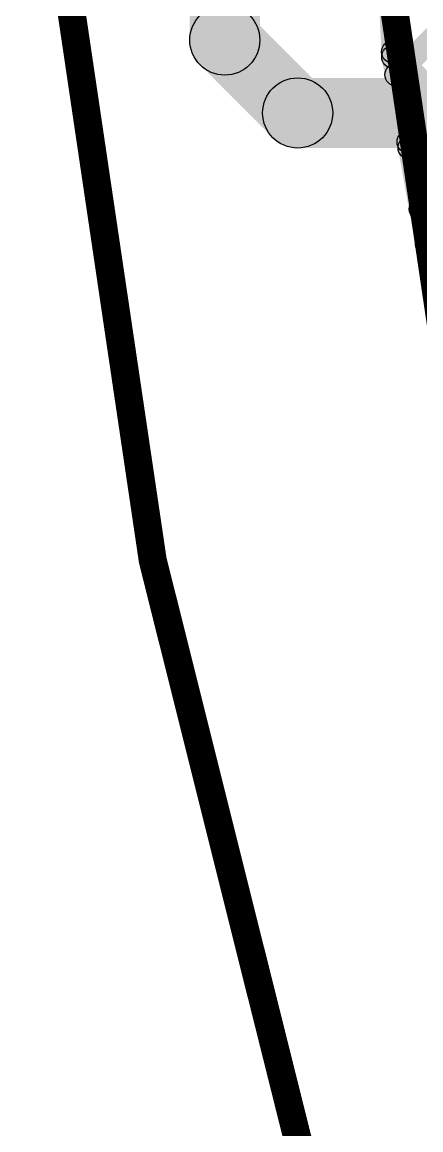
# Model space of a CAD drawing. Header units: millimetres. Extents: x -2.17 to 2.17, y -2.17 to 2.17.
# Drawn here: x -2.1704 to -2.028, y -0.6246 to -0.2296 of the extents above; entities that cross this region are included whole.
import ezdxf

# ---------------------------------------------------------------- set-up
doc = ezdxf.new("R2010")
doc.units = ezdxf.units.MM
doc.header["$MEASUREMENT"] = 0
for name, color, linetype in [('BottomLayer', 5, 'Continuous'), ('Mechanical2', 216, 'Continuous'), ('TopLayer', 1, 'Continuous')]:
    doc.layers.add(name, color=color, linetype=linetype)

msp = doc.modelspace()

# ---------------------------------------------------------------- hatches: boundary and pattern name
at = {"layer": 'BottomLayer'}
for points in [[(-2.0855, -0.236), (-2.1105, -0.236), (-2.1105, -0.16061), (-2.0855, -0.16061)], [(-2.10684, -0.24484), (-2.08916, -0.22716), (-2.06316, -0.25316), (-2.08084, -0.27084)], [(-2.072, -0.2745), (-2.072, -0.2495), (-0.707, -0.2495), (-0.707, -0.2745)]]:
    msp.add_hatch(color=5, dxfattribs=at).paths.add_polyline_path(points)
h = msp.add_hatch(color=5, dxfattribs=at)
edge = h.paths.add_edge_path()
edge.add_arc((-2.098, -0.236), 0.0125, 0, 360)
h = msp.add_hatch(color=5, dxfattribs=at)
edge = h.paths.add_edge_path()
edge.add_arc((-2.098, -0.236), 0.0125, 0, 360)
h = msp.add_hatch(color=5, dxfattribs=at)
edge = h.paths.add_edge_path()
edge.add_arc((-2.072, -0.262), 0.0125, 0, 360)
h = msp.add_hatch(color=5, dxfattribs=at)
edge = h.paths.add_edge_path()
edge.add_arc((-2.072, -0.262), 0.0125, 0, 360)
at = {"layer": 'TopLayer'}
for points in [[(-2.055, 0.01975), (-2.047, 0.02015), (-2.034, -0.2418), (-2.042, -0.2422)], [(-2.03402, -0.2512), (-2.03968, -0.24554), (-1.86433, -0.07019), (-1.85867, -0.07585)], [(-2.0297, -0.27517), (-2.03536, -0.26951), (-1.86433, -0.09848), (-1.85867, -0.10413)], [(-2.02538, -0.29913), (-2.03104, -0.29347), (-1.86433, -0.12676), (-1.85867, -0.13242)], [(-2.04092, -0.24304), (-2.03526, -0.23739), (-1.77867, -0.49397), (-1.78433, -0.49963)], [(-2.04194, -0.24271), (-2.03406, -0.24129), (-1.98106, -0.53529), (-1.98894, -0.53671)], [(-2.03498, -0.27726), (-2.02932, -0.27161), (-1.77867, -0.52226), (-1.78433, -0.52792)], [(-2.02876, -0.31177), (-2.0231, -0.30611), (-1.77867, -0.55054), (-1.78433, -0.5562)]]:
    msp.add_hatch(color=1, dxfattribs=at).paths.add_polyline_path(points)
h = msp.add_hatch(color=1, dxfattribs=at)
edge = h.paths.add_edge_path()
edge.add_arc((-2.03809, -0.24021), 0.004, 0, 360)
h = msp.add_hatch(color=1, dxfattribs=at)
edge = h.paths.add_edge_path()
edge.add_arc((-2.038, -0.242), 0.004, 0, 360)
h = msp.add_hatch(color=1, dxfattribs=at)
edge = h.paths.add_edge_path()
edge.add_arc((-2.038, -0.242), 0.004, 0, 360)
h = msp.add_hatch(color=1, dxfattribs=at)
edge = h.paths.add_edge_path()
edge.add_arc((-2.03685, -0.24837), 0.004, 0, 360)
h = msp.add_hatch(color=1, dxfattribs=at)
edge = h.paths.add_edge_path()
edge.add_arc((-2.03253, -0.27234), 0.004, 0, 360)
h = msp.add_hatch(color=1, dxfattribs=at)
edge = h.paths.add_edge_path()
edge.add_arc((-2.03215, -0.27443), 0.004, 0, 360)
h = msp.add_hatch(color=1, dxfattribs=at)
edge = h.paths.add_edge_path()
edge.add_arc((-2.02821, -0.2963), 0.004, 0, 360)
h = msp.add_hatch(color=1, dxfattribs=at)
edge = h.paths.add_edge_path()
edge.add_arc((-2.02593, -0.30894), 0.004, 0, 360)

# ---------------------------------------------------------------- linework, layer by layer
at = {"layer": 'BottomLayer'}
for centre in [(-2.098, -0.236), (-2.098, -0.236), (-2.072, -0.262), (-2.072, -0.262)]:
    msp.add_circle(centre, 0.0125, dxfattribs=at)
at = {"layer": 'Mechanical2', "const_width": 0.01}
for points in [[(2.16535, 0.001, 1), (-2.16535, 0.001, 1)], [(2.08135, -0.01, 1), (-2.04935, -0.01, 1)]]:
    msp.add_lwpolyline(points, format="xyb", close=True, dxfattribs=at)
at = {"layer": 'TopLayer'}
for centre in [(-2.03809, -0.24021), (-2.038, -0.242), (-2.038, -0.242), (-2.03685, -0.24837), (-2.03253, -0.27234), (-2.03215, -0.27443), (-2.02821, -0.2963), (-2.02593, -0.30894)]:
    msp.add_circle(centre, 0.004, dxfattribs=at)

doc.saveas('drawing.dxf')
